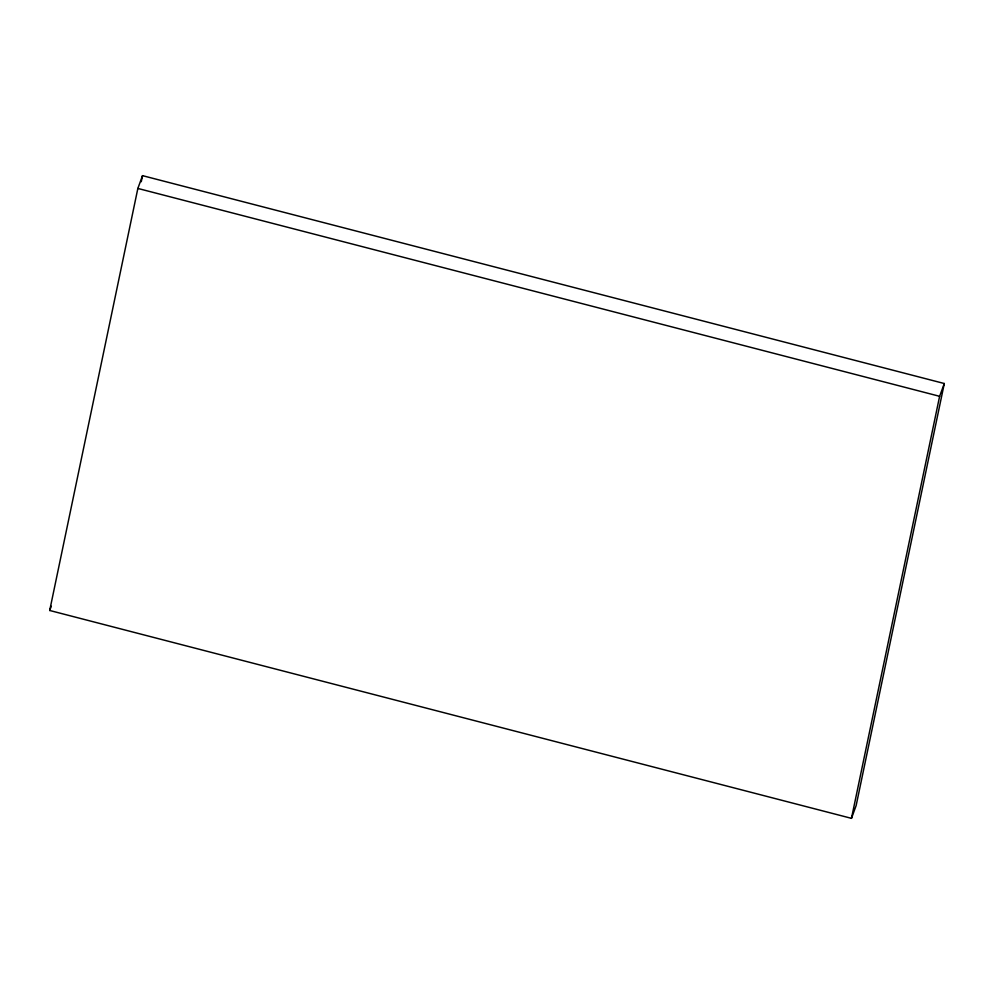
<?xml version="1.0" encoding="UTF-8"?>
<svg xmlns="http://www.w3.org/2000/svg" width="994" height="994" viewBox="0 0 994 994"><rect width="100%" height="100%" fill="white"/><g stroke="black" fill="none" stroke-linecap="round" stroke-linejoin="round"><path stroke-width="1.49" d="M49.7 610.478L137.855 188.438L142.527 175.652L944.3 383.522L856.145 805.562L851.473 818.348L49.7 610.478L51.266 606.216M141.26 181.728L142.527 175.652M851.473 818.348L939.616 396.308L944.3 383.522M137.855 188.438L939.616 396.308"/></g></svg>
